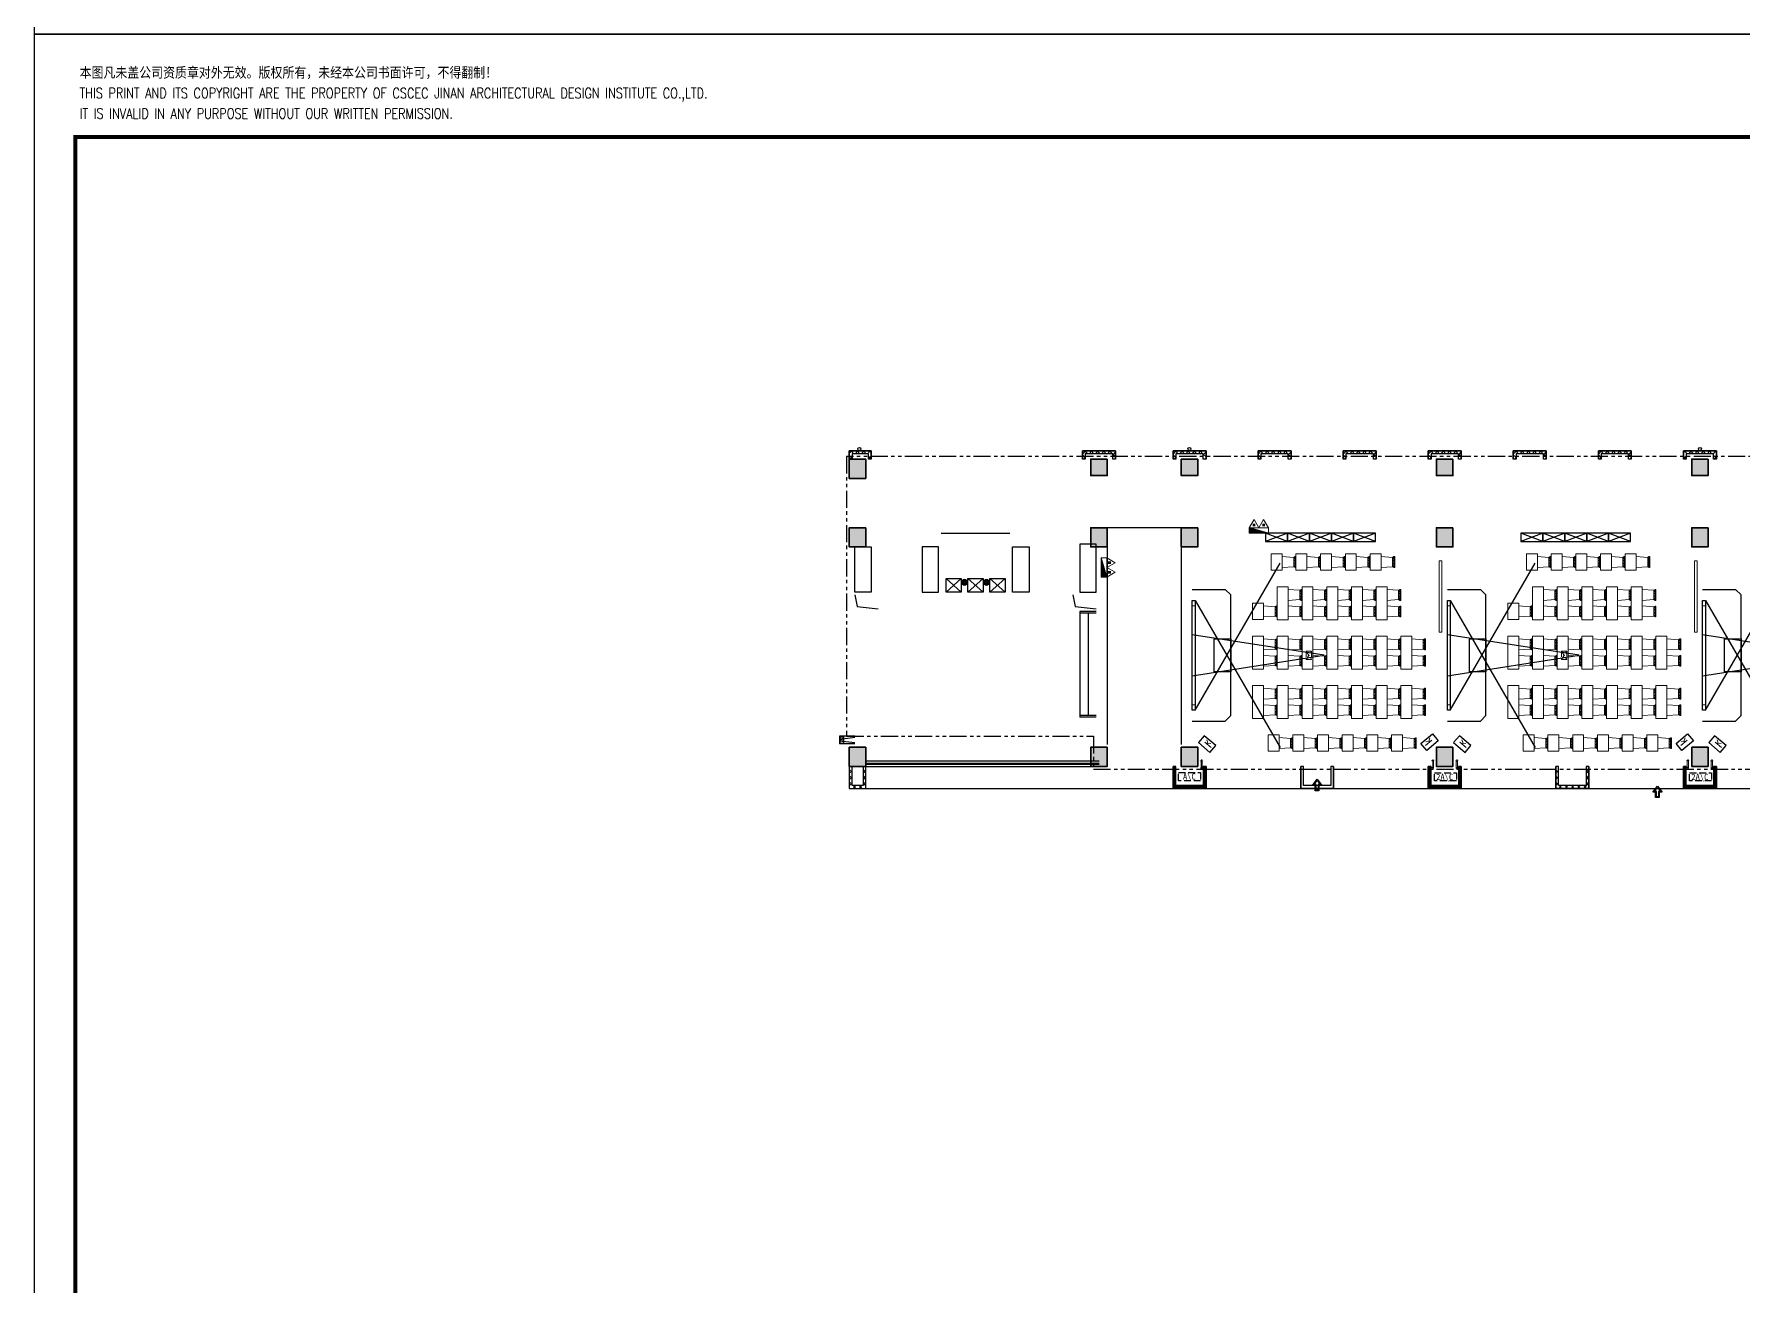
# Model space of a CAD drawing. Extents: x 196430 to 818205, y 904526 to 1974626.
# Drawn here: x 692055 to 754327, y 1393945 to 1439576 of the extents above; entities that cross this region are included whole.
import ezdxf

# ---------------------------------------------------------------- set-up
doc = ezdxf.new("R2010")
doc.units = 0
doc.header["$LTSCALE"] = 1000
doc.header["$MEASUREMENT"] = 0
for name, pattern in [('arch-1#教学楼$0$DASH', [0.35, 0.25, -0.1]), ('arch-1#教学楼$0$HIDDEN2', [4.7625, 3.175, -1.5875]), ('arch-1#教学楼$0$PHANTOM2', [1.25, 0.625, -0.125, 0.125, -0.125, 0.125, -0.125])]:
    doc.linetypes.add(name, pattern=pattern)
for name, color, linetype in [('arch', 8, 'Continuous'), ('arch-1#教学楼$0$0-消防', 8, 'Continuous'), ('arch-1#教学楼$0$_0', 8, 'Continuous'), ('arch-1#教学楼$0$A-FINI', 8, 'Continuous'), ('arch-1#教学楼$0$fur', 8, 'Continuous'), ('arch-1#教学楼$0$LATRINE', 8, 'Continuous'), ('arch-1#教学楼$0$line', 8, 'Continuous'), ('arch-1#教学楼$0$LVTRY', 8, 'Continuous'), ('arch-1#教学楼$0$O-洞口', 8, 'Continuous'), ('arch-1#教学楼$0$WALL_METAL', 8, 'Continuous'), ('arch-1#教学楼$0$WATER', 8, 'Continuous'), ('arch-1#教学楼$0$Z-电器', 8, 'Continuous'), ('arch-1#教学楼$0$保温', 8, 'Continuous'), ('arch-1#教学楼$0$挡烟垂壁', 8, 'Continuous'), ('arch-1#教学楼$0$条件', 8, 'Continuous'), ('arch-1#教学楼$0$柱填充', 8, 'Continuous'), ('arch-1#教学楼$0$栏杆', 8, 'Continuous'), ('arch-1#教学楼$0$污水标注', 8, 'Continuous'), ('arch-1#教学楼$0$空调', 8, 'Continuous'), ('arch-1#教学楼$0$窗台', 8, 'Continuous'), ('arch-1#教学楼$0$设备标注', 8, 'Continuous'), ('FRAME', 7, 'Continuous')]:
    doc.layers.add(name, color=color, linetype=linetype)
for name, color, linetype, lineweight in [('arch-1#教学楼$0$AC', 8, 'arch-1#教学楼$0$HIDDEN2', 25), ('arch-1#教学楼$0$HANDRAIL', 8, 'Continuous', 0), ('arch-1#教学楼$0$HV-fm', 8, 'Continuous', 18), ('arch-1#教学楼$0$PUB_TITLE', 8, 'Continuous', 25), ('arch-1#教学楼$0$WINDOW', 8, 'Continuous', 25), ('arch-1#教学楼$0$家具', 8, 'Continuous', 9), ('arch-1#教学楼$0$砼柱', 8, 'Continuous', 35), ('PUB_TITLE', 4, 'Continuous', 25)]:
    doc.layers.add(name, color=color, linetype=linetype, lineweight=lineweight)
doc.styles.add('arch-1#教学楼$0$_TCH_DYN', font='')
doc.styles.add('arch-1#教学楼$0$DIM_FONT', font='SIMPLEX.shx', dxfattribs={"width": 0.6})
doc.styles.add('arch-1#教学楼$0$Standard', font='gbenor.shx', dxfattribs={"bigfont": 'gbcbig.shx'})
doc.styles.add('FRAME-1', font='simhei.ttf')
doc.styles.add('FRAME-3', font='romans.shx', dxfattribs={"width": 0.7, "bigfont": 'hztxt.shx'})
doc.styles.get('arch-1#教学楼$0$_TCH_DYN').set_extended_font_data('SimSun')
doc.linetypes.add('arch-1#教学楼$0$XH_LINE', pattern='A,2,-0.2,["XH",arch-1#教学楼$0$Standard,S=0.15,R=0,X=-0.15,Y=-0.08],-0.15', length=2.35)

# ---------------------------------------------------------------- blocks, each defined once
blk = doc.blocks.new('arch-1#教学楼$0$A$C229B5E25')
at = {"layer": 'arch-1#教学楼$0$LATRINE'}
for points in [[(0, 2150), (0, 1600), (500, 1600), (500, 2150), (0, 2150)], [(500, 2150), (0, 1600)], [(0, 2150), (500, 1600)], [(0, 1350), (0, 800), (500, 800), (500, 1350), (0, 1350)], [(500, 1350), (0, 800)], [(0, 1350), (500, 800)], [(0, 550), (0, 0), (500, 0), (500, 550), (0, 550)], [(500, 550), (0, 0)], [(0, 550), (500, 0)]]:
    blk.add_lwpolyline(points, dxfattribs=at)
blk = doc.blocks.new('arch-1#教学楼$0$GPS_ws_dlpm')
for p, q in [((-100, 9), (-9, 100)), ((-93, -37), (37, 93)), ((-71, -71), (71, 71)), ((-35, -94), (94, 35)), ((11, -99), (99, -11))]:
    blk.add_line(p, q)
blk.add_circle((0, 0), 100)
blk = doc.blocks.new('arch-1#教学楼$0$Z4')
at = {"layer": 'arch-1#教学楼$0$砼柱', "lineweight": 35}
for points in [[(924554, -474864), (923954, -474864), (923954, -475564), (924554, -475564)], [(933354, -474864), (932754, -474864), (932754, -475464), (933354, -475464)], [(936654, -474864), (936054, -474864), (936054, -475464), (936654, -475464)], [(945954, -474864), (945354, -474864), (945354, -475464), (945954, -475464)], [(955254, -474864), (954654, -474864), (954654, -475464), (955254, -475464)], [(924554, -477364), (923954, -477364), (923954, -478064), (924554, -478064)], [(933354, -477364), (932754, -477364), (932754, -478064), (933354, -478064)], [(936654, -477364), (936054, -477364), (936054, -478064), (936654, -478064)], [(945954, -477364), (945354, -477364), (945354, -478064), (945954, -478064)], [(955254, -477364), (954654, -477364), (954654, -478064), (955254, -478064)], [(924554, -485364), (923954, -485364), (923954, -486064), (924554, -486064)], [(933354, -485364), (932754, -485364), (932754, -486064), (933354, -486064)], [(936654, -485364), (936054, -485364), (936054, -486064), (936654, -486064)], [(945954, -485364), (945354, -485364), (945354, -486064), (945954, -486064)], [(955254, -485364), (954654, -485364), (954654, -486064), (955254, -486064)]]:
    blk.add_lwpolyline(points, close=True, dxfattribs=at)
blk = doc.blocks.new('arch-1#教学楼$0$3zw')
at = {"layer": 'arch-1#教学楼$0$柱填充'}
h = blk.add_hatch(color=251, dxfattribs=at)
h.dxf.hatch_style = 1
h.paths.add_polyline_path([(5460341, 356038), (5460341, 355438), (5460941, 355438), (5460941, 356038)])
h.paths.add_polyline_path([(5468241, 356038), (5468241, 355438), (5468841, 355438), (5468841, 356038)])
h.paths.add_polyline_path([(5471341, 356038), (5471341, 355438), (5471941, 355438), (5471941, 356038)])
h.paths.add_polyline_path([(5471341, 360738), (5471341, 360138), (5471941, 360138), (5471941, 360738)])
h.paths.add_polyline_path([(5475441, 360738), (5475441, 360138), (5476041, 360138), (5476041, 360738)])
h.paths.add_polyline_path([(5471941, 368838), (5471341, 368838), (5471341, 368238), (5471941, 368238)])
h.paths.add_polyline_path([(5476041, 368838), (5475441, 368838), (5475441, 368238), (5476041, 368238)])
h.paths.add_polyline_path([(5471941, 373338), (5471341, 373338), (5471341, 372738), (5471941, 372738)])
h.paths.add_polyline_path([(5476041, 373338), (5475441, 373338), (5475441, 372738), (5476041, 372738)])
h.paths.add_polyline_path([(5471341, 381238), (5471341, 380638), (5471941, 380638), (5471941, 381238)])
h.paths.add_polyline_path([(5475441, 381238), (5475441, 380638), (5476041, 380638), (5476041, 381238)])
h.paths.add_polyline_path([(5466241, 381958), (5465641, 381958), (5465641, 381358), (5466241, 381358)])
h.paths.add_polyline_path([(5472741, 381958), (5472141, 381958), (5472141, 381358), (5472741, 381358)])
h.paths.add_polyline_path([(5472741, 386338), (5472141, 386338), (5472141, 385638), (5472741, 385638)])
h.paths.add_polyline_path([(5468841, 386238), (5468241, 386238), (5468241, 385638), (5468841, 385638)])
h.paths.add_polyline_path([(5457441, 386338), (5456841, 386338), (5456841, 385638), (5457441, 385638)])
h.paths.add_polyline_path([(5460741, 386238), (5460141, 386238), (5460141, 385638), (5460741, 385638)])
h.paths.add_polyline_path([(5460741, 396638), (5460141, 396638), (5460141, 396038), (5460741, 396038)])
h.paths.add_polyline_path([(5460741, 394138), (5460141, 394138), (5460141, 393538), (5460741, 393538)])
h.paths.add_polyline_path([(5457441, 396638), (5456841, 396638), (5456841, 396038), (5457441, 396038)])
h.paths.add_polyline_path([(5457441, 394138), (5456841, 394138), (5456841, 393438), (5457441, 393438)])
h.paths.add_polyline_path([(5448141, 396638), (5447541, 396638), (5447541, 396038), (5448141, 396038)])
h.paths.add_polyline_path([(5448141, 394138), (5447541, 394138), (5447541, 393438), (5448141, 393438)])
h.paths.add_polyline_path([(5448141, 386338), (5447541, 386338), (5447541, 385638), (5448141, 385638)])
h.paths.add_polyline_path([(5468841, 394138), (5468241, 394138), (5468241, 393538), (5468841, 393538)])
h.paths.add_polyline_path([(5472741, 394138), (5472141, 394138), (5472141, 393438), (5472741, 393438)])
h.paths.add_polyline_path([(5468841, 396638), (5468241, 396638), (5468241, 396038), (5468841, 396038)])
h.paths.add_polyline_path([(5472741, 396638), (5472141, 396638), (5472141, 396038), (5472741, 396038)])
h.paths.add_polyline_path([(5438841, 396638), (5438241, 396638), (5438241, 396038), (5438841, 396038)])
h.paths.add_polyline_path([(5438841, 394138), (5438241, 394138), (5438241, 393438), (5438841, 393438)])
h.paths.add_polyline_path([(5438841, 386338), (5438241, 386338), (5438241, 385638), (5438841, 385638)])
h.paths.add_polyline_path([(5429541, 396638), (5428941, 396638), (5428941, 396038), (5429541, 396038)])
h.paths.add_polyline_path([(5429541, 394138), (5428941, 394138), (5428941, 393438), (5429541, 393438)])
h.paths.add_polyline_path([(5429541, 386338), (5428941, 386338), (5428941, 385638), (5429541, 385638)])
h.paths.add_polyline_path([(5420241, 396638), (5419641, 396638), (5419641, 396038), (5420241, 396038)])
h.paths.add_polyline_path([(5420241, 394138), (5419641, 394138), (5419641, 393438), (5420241, 393438)])
h.paths.add_polyline_path([(5420241, 386338), (5419641, 386338), (5419641, 385638), (5420241, 385638)])
h.paths.add_polyline_path([(5417241, 386138), (5416741, 386138), (5416741, 385638), (5417241, 385638)])
h.paths.add_polyline_path([(5414541, 394138), (5413941, 394138), (5413941, 393538), (5414541, 393538)])
h.paths.add_polyline_path([(5414541, 386238), (5413941, 386238), (5413941, 385638), (5414541, 385638)])
h.paths.add_polyline_path([(5411441, 394138), (5410841, 394138), (5410841, 393438), (5411441, 393438)])
h.paths.add_polyline_path([(5411441, 396638), (5410841, 396638), (5410841, 396038), (5411441, 396038)])
h.paths.add_polyline_path([(5411441, 386338), (5410841, 386338), (5410841, 385638), (5411441, 385638)])
h.paths.add_polyline_path([(5468841, 425438), (5468241, 425438), (5468241, 424838), (5468841, 424838)])
h.paths.add_polyline_path([(5471941, 425438), (5471341, 425438), (5471341, 424838), (5471941, 424838)])
h.paths.add_polyline_path([(5476041, 425438), (5475441, 425438), (5475441, 424838), (5476041, 424838)])
h.paths.add_polyline_path([(5460941, 425438), (5460341, 425438), (5460341, 424838), (5460941, 424838)])
h.paths.add_polyline_path([(5460941, 431638), (5460341, 431638), (5460341, 431038), (5460941, 431038)])
h.paths.add_polyline_path([(5468841, 431638), (5468241, 431638), (5468241, 431038), (5468841, 431038)])
h.paths.add_polyline_path([(5471941, 431838), (5471341, 431838), (5471341, 431238), (5471941, 431238)])
h.paths.add_polyline_path([(5476041, 431838), (5475441, 431838), (5475441, 431238), (5476041, 431238)])
h.paths.add_polyline_path([(5460941, 437638), (5460341, 437638), (5460341, 437038), (5460941, 437038)])
h.paths.add_polyline_path([(5468841, 437838), (5468241, 437838), (5468241, 437238), (5468841, 437238)])
h.paths.add_polyline_path([(5476041, 437838), (5475441, 437838), (5475441, 437238), (5476041, 437238)])
h.paths.add_polyline_path([(5460741, 443538), (5460141, 443538), (5460141, 442838), (5460741, 442838)])
h.paths.add_polyline_path([(5460741, 451538), (5460141, 451538), (5460141, 450838), (5460741, 450838)])
h.paths.add_polyline_path([(5464641, 451538), (5464041, 451538), (5464041, 450938), (5464641, 450938)])
h.paths.add_polyline_path([(5464641, 454038), (5464041, 454038), (5464041, 453438), (5464641, 453438)])
h.paths.add_polyline_path([(5460741, 454038), (5460141, 454038), (5460141, 453438), (5460741, 453438)])
h.paths.add_polyline_path([(5474241, 451538), (5473641, 451538), (5473641, 450838), (5474241, 450838)])
h.paths.add_polyline_path([(5474241, 454038), (5473641, 454038), (5473641, 453338), (5474241, 453338)])
h.paths.add_polyline_path([(5474241, 443438), (5473641, 443438), (5473641, 442838), (5474241, 442838)])
h.paths.add_polyline_path([(5476041, 443438), (5475441, 443438), (5475441, 442838), (5476041, 442838)])
h.paths.add_polyline_path([(5468841, 443438), (5468241, 443438), (5468241, 442838), (5468841, 442838)])
h.paths.add_polyline_path([(5464641, 443438), (5464041, 443438), (5464041, 442838), (5464641, 442838)])
h.paths.add_polyline_path([(5451441, 454038), (5450841, 454038), (5450841, 453438), (5451441, 453438)])
h.paths.add_polyline_path([(5451441, 451538), (5450841, 451538), (5450841, 450838), (5451441, 450838)])
h.paths.add_polyline_path([(5451441, 443538), (5450841, 443538), (5450841, 442838), (5451441, 442838)])
h.paths.add_polyline_path([(5442141, 454038), (5441541, 454038), (5441541, 453438), (5442141, 453438)])
h.paths.add_polyline_path([(5442141, 451538), (5441541, 451538), (5441541, 450838), (5442141, 450838)])
h.paths.add_polyline_path([(5442141, 443538), (5441541, 443538), (5441541, 442838), (5442141, 442838)])
h.paths.add_polyline_path([(5432841, 454038), (5432241, 454038), (5432241, 453438), (5432841, 453438)])
h.paths.add_polyline_path([(5432841, 451538), (5432241, 451538), (5432241, 450838), (5432841, 450838)])
h.paths.add_polyline_path([(5432841, 443538), (5432241, 443538), (5432241, 442838), (5432841, 442838)])
h.paths.add_polyline_path([(5423541, 454038), (5422941, 454038), (5422941, 453438), (5423541, 453438)])
h.paths.add_polyline_path([(5423541, 451538), (5422941, 451538), (5422941, 450838), (5423541, 450838)])
h.paths.add_polyline_path([(5423541, 443538), (5422941, 443538), (5422941, 442838), (5423541, 442838)])
h.paths.add_polyline_path([(5420241, 454038), (5419641, 454038), (5419641, 453438), (5420241, 453438)])
h.paths.add_polyline_path([(5420241, 451538), (5419641, 451538), (5419641, 450838), (5420241, 450838)])
h.paths.add_polyline_path([(5420241, 443538), (5419641, 443538), (5419641, 442838), (5420241, 442838)])
h.paths.add_polyline_path([(5411441, 451538), (5410841, 451538), (5410841, 450838), (5411441, 450838)])
h.paths.add_polyline_path([(5411441, 454038), (5410841, 454038), (5410841, 453338), (5411441, 453338)])
h.paths.add_polyline_path([(5471941, 437838), (5471341, 437838), (5471341, 437238), (5471941, 437238)])
h.paths.add_polyline_path([(5411441, 443538), (5410841, 443538), (5410841, 442838), (5411441, 442838)])
h.paths.add_polyline_path([(5411441, 342338), (5410841, 342338), (5410841, 341638), (5411441, 341638)])
h.paths.add_polyline_path([(5411441, 345038), (5410841, 345038), (5410841, 344438), (5411441, 344438)])
h.paths.add_polyline_path([(5420241, 345038), (5419641, 345038), (5419641, 344438), (5420241, 344438)])
h.paths.add_polyline_path([(5423541, 345038), (5422941, 345038), (5422941, 344438), (5423541, 344438)])
h.paths.add_polyline_path([(5420241, 342338), (5419641, 342338), (5419641, 341638), (5420241, 341638)])
h.paths.add_polyline_path([(5423541, 342338), (5422941, 342338), (5422941, 341638), (5423541, 341638)])
h.paths.add_polyline_path([(5423541, 334538), (5422941, 334538), (5422941, 333838), (5423541, 333838)])
h.paths.add_polyline_path([(5432841, 334538), (5432241, 334538), (5432241, 333838), (5432841, 333838)])
h.paths.add_polyline_path([(5432841, 345038), (5432241, 345038), (5432241, 344438), (5432841, 344438)])
h.paths.add_polyline_path([(5432841, 342338), (5432241, 342338), (5432241, 341638), (5432841, 341638)])
h.paths.add_polyline_path([(5442141, 345038), (5441541, 345038), (5441541, 344438), (5442141, 344438)])
h.paths.add_polyline_path([(5442141, 342338), (5441541, 342338), (5441541, 341638), (5442141, 341638)])
h.paths.add_polyline_path([(5442141, 334538), (5441541, 334538), (5441541, 333838), (5442141, 333838)])
h.paths.add_polyline_path([(5451441, 345038), (5450841, 345038), (5450841, 344438), (5451441, 344438)])
h.paths.add_polyline_path([(5451441, 342338), (5450841, 342338), (5450841, 341638), (5451441, 341638)])
h.paths.add_polyline_path([(5451441, 334538), (5450841, 334538), (5450841, 333838), (5451441, 333838)])
h.paths.add_polyline_path([(5460741, 345038), (5460141, 345038), (5460141, 344438), (5460741, 344438)])
h.paths.add_polyline_path([(5460741, 342338), (5460141, 342338), (5460141, 341738), (5460741, 341738)])
h.paths.add_polyline_path([(5460541, 334438), (5459941, 334438), (5459941, 333838), (5460541, 333838)])
h.paths.add_polyline_path([(5466641, 334338), (5466141, 334338), (5466141, 333838), (5466641, 333838)])
h.paths.add_polyline_path([(5466541, 342338), (5465941, 342338), (5465941, 341738), (5466541, 341738)])
h.paths.add_polyline_path([(5466541, 345038), (5465941, 345038), (5465941, 344438), (5466541, 344438)])
h.paths.add_polyline_path([(5470141, 336838), (5469641, 336838), (5469641, 336338), (5470141, 336338)])
h.paths.add_polyline_path([(5471941, 342538), (5471341, 342538), (5471341, 341938), (5471941, 341938)])
h.paths.add_polyline_path([(5471941, 334338), (5471441, 334338), (5471441, 333838), (5471941, 333838)])
h.paths.add_polyline_path([(5476041, 342888), (5475291, 342888), (5475291, 342138), (5476041, 342138)])
h.paths.add_polyline_path([(5460941, 349538), (5460341, 349538), (5460341, 348938), (5460941, 348938)])
h.paths.add_polyline_path([(5468841, 349538), (5468241, 349538), (5468241, 348938), (5468841, 348938)])
h.paths.add_polyline_path([(5471941, 349538), (5471341, 349538), (5471341, 348938), (5471941, 348938)])
h.paths.add_polyline_path([(5476041, 349438), (5475541, 349438), (5475541, 348938), (5476041, 348938)])
h.paths.add_polyline_path([(5460941, 355318), (5460341, 355318), (5460341, 354718), (5460941, 354718)])
h.paths.add_polyline_path([(5476041, 355318), (5475541, 355318), (5475541, 354818), (5476041, 354818)])
h.paths.add_polyline_path([(5468841, 355318), (5468241, 355318), (5468241, 354718), (5468841, 354718)])
h.paths.add_polyline_path([(5471941, 355318), (5471341, 355318), (5471341, 354718), (5471941, 354718)])
h.paths.add_polyline_path([(5411441, 334538), (5410841, 334538), (5410841, 333838), (5411441, 333838)])
h.paths.add_polyline_path([(5420241, 334538), (5419641, 334538), (5419641, 333838), (5420241, 333838)])
h.paths.add_polyline_path([(5471941, 345038), (5471341, 345038), (5471341, 344438), (5471941, 344438)])
h.paths.add_polyline_path([(5460341, 360738), (5460341, 360138), (5460941, 360138), (5460941, 360738)])
h.paths.add_polyline_path([(5460341, 368838), (5460341, 368238), (5460941, 368238), (5460941, 368838)])
h.paths.add_polyline_path([(5460341, 373338), (5460341, 372738), (5460941, 372738), (5460941, 373338)])
h.paths.add_polyline_path([(5460341, 381238), (5460341, 380638), (5460941, 380638), (5460941, 381238)])
h.paths.add_polyline_path([(5468241, 360738), (5468241, 360138), (5468841, 360138), (5468841, 360738)])
h.paths.add_polyline_path([(5468241, 368838), (5468241, 368238), (5468841, 368238), (5468841, 368838)])
h.paths.add_polyline_path([(5468241, 373338), (5468241, 372738), (5468841, 372738), (5468841, 373338)])
h.paths.add_polyline_path([(5468241, 381239), (5468241, 380639), (5468841, 380639), (5468841, 381239)])
h.paths.add_polyline_path([(5466641, 337088), (5465891, 337088), (5465891, 336338), (5466641, 336338)])
at = {"layer": 'arch-1#教学楼$0$砼柱'}
blk.add_blockref('arch-1#教学楼$0$Z4', (4486887, 928903), dxfattribs=at)
blk = doc.blocks.new('arch-1#教学楼$0$$plan$00000303')
at = {"linetype": 'Continuous'}
for p, q in [((-197, 0), (-168, 418)), ((202, 0), (-197, 0)), ((-195, 500), (-195, 466)), ((-195, 500), (200, 500)), ((-195, 467), (-168, 416)), ((200, 466), (-195, 466)), ((-170, 418), (173, 418)), ((-153, 467), (-153, 417)), ((-125, 467), (-125, 417)), ((-66, 467), (-66, 417)), ((-45, 467), (-45, 417)), ((47, 467), (47, 417)), ((71, 467), (71, 417)), ((135, 467), (135, 417)), ((159, 467), (159, 417)), ((173, 417), (199, 467)), ((202, 0), (173, 418)), ((200, 500), (200, 466))]:
    blk.add_line(p, q, dxfattribs=at)
at = {"style": 'arch-1#教学楼$0$Standard', "width": 0.8, "flags": 9}
for tag in ['XSIZE', 'YSIZE']:
    blk.add_attdef(tag, (0, 0), '', height=0.5, dxfattribs=at)
blk = doc.blocks.new('arch-1#教学楼$0$few3t3t2')
at = {"layer": 'arch-1#教学楼$0$家具'}
blk.add_lwpolyline([(2575074, 638220), (2575474, 638220), (2575474, 637020), (2575074, 637020)], close=True, dxfattribs=at)
at = {"layer": 'arch-1#教学楼$0$家具', "rotation": 270}
for p in [(2575474, 637923), (2575474, 637323)]:
    blk.add_blockref('arch-1#教学楼$0$$plan$00000303', p, dxfattribs=at)
blk = doc.blocks.new('arch-1#教学楼$0$eeg')
at = {"layer": 'arch-1#教学楼$0$fur'}
blk.add_lwpolyline([(131554, 140917), (131854, 140917), (131854, 140117), (131554, 140117)], close=True, dxfattribs=at)
blk.add_lwpolyline([(131854, 140917), (131554, 140117), (131554, 140917), (131854, 140117)], dxfattribs=at)
blk = doc.blocks.new('arch-1#教学楼$0$ptss1')
at = {"layer": 'arch-1#教学楼$0$A-FINI'}
for p, q in [((5254532, 991690), (5257632, 997053)), ((5254432, 996090), (5255632, 996090)), ((5255632, 996090), (5255832, 995890)), ((5255832, 991490), (5255832, 995890)), ((5254532, 995690), (5257632, 990327)), ((5259234, 993690), (5254432, 994438)), ((5254432, 992938), (5259234, 993690)), ((5255632, 991290), (5255832, 991490)), ((5254432, 991290), (5255632, 991290))]:
    blk.add_line(p, q, dxfattribs=at)
for points in [[(5254432, 995690), (5254532, 995690), (5254532, 991690), (5254432, 991690)], [(5255232, 994290), (5255832, 994290), (5255832, 993090), (5255232, 993090)]]:
    blk.add_lwpolyline(points, close=True, dxfattribs=at)
at = {"layer": 'arch-1#教学楼$0$HANDRAIL'}
blk.add_line((5255832, 993092), (5255832, 994292), dxfattribs=at)
at = {"layer": 'arch-1#教学楼$0$家具'}
for p, q in [((5257311, 997390), (5257711, 997390)), ((5258211, 997390), (5258611, 997390)), ((5259111, 997390), (5259511, 997390)), ((5260011, 997390), (5260411, 997390)), ((5260911, 997390), (5261311, 997390)), ((5257032, 995590), (5256632, 995590))]:
    blk.add_line(p, q, dxfattribs=at)
at = {"layer": 'arch-1#教学楼$0$家具', "linetype": 'arch-1#教学楼$0$DASH', "ltscale": 0.8}
for p, q in [((5258583, 993840), (5258583, 993540)), ((5258583, 993840), (5258783, 993840)), ((5258583, 993840), (5258783, 993540)), ((5258583, 993540), (5258783, 993840)), ((5258583, 993540), (5258783, 993540)), ((5258783, 993840), (5258783, 993540))]:
    blk.add_line(p, q, dxfattribs=at)
at = {"layer": 'arch-1#教学楼$0$家具'}
for points in [[(5257711, 997390), (5257711, 996790), (5257311, 996790), (5257311, 997390)], [(5258611, 997390), (5258611, 996790), (5258211, 996790), (5258211, 997390)], [(5259511, 997390), (5259511, 996790), (5259111, 996790), (5259111, 997390)], [(5260411, 997390), (5260411, 996790), (5260011, 996790), (5260011, 997390)], [(5261311, 997390), (5261311, 996790), (5260911, 996790), (5260911, 997390)], [(5257032, 995590), (5257032, 994990), (5256632, 994990), (5256632, 995590)], [(5257596, 990790), (5257596, 990190), (5257196, 990190), (5257196, 990790), (5257596, 990790)], [(5258496, 990790), (5258496, 990190), (5258096, 990190), (5258096, 990790), (5258496, 990790)], [(5259396, 990790), (5259396, 990190), (5258996, 990190), (5258996, 990790), (5259396, 990790)], [(5260296, 990790), (5260296, 990190), (5259896, 990190), (5259896, 990790), (5260296, 990790)], [(5261196, 990790), (5261196, 990190), (5260796, 990190), (5260796, 990790), (5261196, 990790)], [(5262096, 990790), (5262096, 990190), (5261696, 990190), (5261696, 990790), (5262096, 990790)]]:
    blk.add_lwpolyline(points, dxfattribs=at)
for points in [[(5263432, 997140), (5263532, 997140), (5263532, 994540), (5263432, 994540)], [(5254432, 995490), (5254532, 995490), (5254532, 991890), (5254432, 991890)]]:
    blk.add_lwpolyline(points, close=True, dxfattribs=at)
at = {"layer": 'arch-1#教学楼$0$家具', "extrusion": (0, 0, -1), "zscale": -1}
for name, p, rotation in [('arch-1#教学楼$0$eeg', (-5116989, 866285), 90), ('arch-1#教学楼$0$eeg', (-5117789, 866285), 90), ('arch-1#教学楼$0$eeg', (-5118589, 866285), 90), ('arch-1#教学楼$0$eeg', (-5119389, 866285), 90), ('arch-1#教学楼$0$eeg', (-5120189, 866285), 90), ('arch-1#教学楼$0$few3t3t2', (-2681558, 1629610), 180), ('arch-1#教学楼$0$few3t3t2', (-2682458, 1629610), 180), ('arch-1#教学楼$0$few3t3t2', (-2683358, 1629610), 180), ('arch-1#教学楼$0$few3t3t2', (-2684258, 1629610), 180), ('arch-1#教学楼$0$few3t3t2', (-2685158, 1629610), 180), ('arch-1#教学楼$0$few3t3t2', (-2686058, 1629610), 180), ('arch-1#教学楼$0$few3t3t2', (-2686958, 1629610), 180)]:
    blk.add_blockref(name, p, dxfattribs=dict(at, rotation=rotation))
at = {"layer": 'arch-1#教学楼$0$家具', "rotation": 270}
for p in [(5257711, 997092), (5258611, 997092), (5259511, 997092), (5260411, 997092), (5261311, 997092), (5257032, 995293), (5257596, 990492), (5258496, 990492), (5259396, 990492), (5260296, 990492), (5261196, 990492), (5262096, 990492)]:
    blk.add_blockref('arch-1#教学楼$0$$plan$00000303', p, dxfattribs=at)
at = {"layer": 'arch-1#教学楼$0$家具'}
for p in [(2682458, 357969), (2683358, 357969), (2684258, 357969), (2685158, 357969), (2686058, 357969), (2681558, 356169), (2682458, 356169), (2683358, 356169), (2684258, 356169), (2685158, 356169), (2686058, 356169), (2686958, 356169)]:
    blk.add_blockref('arch-1#教学楼$0$few3t3t2', p, dxfattribs=at)
blk = doc.blocks.new('arch-1#教学楼$0$ysg222')
at = {"layer": 'arch-1#教学楼$0$设备标注'}
for centre in [(5275442, 279008), (5287470, 279008), (5306075, 279008)]:
    blk.add_circle(centre, 55, dxfattribs=at)
blk = doc.blocks.new('arch-1#教学楼$0$A$C41442FB6')
at = {"layer": 'arch-1#教学楼$0$Z-电器'}
blk.add_lwpolyline([(0, 550), (330, 550), (330, 0), (0, 0)], close=True, dxfattribs=at)
at = {"layer": 'arch-1#教学楼$0$Z-电器', "linetype": 'Continuous', "style": 'arch-1#教学楼$0$DIM_FONT', "width": 0.8}
blk.add_text('k', height=300, rotation=359.94546, dxfattribs=at).set_placement((123, 165))
blk = doc.blocks.new('arch-1#教学楼$0$WEQWESDA')
at = {"layer": 'arch-1#教学楼$0$HV-fm'}
h = blk.add_hatch(dxfattribs=at)
h.set_pattern_fill('ANSI31', angle=270, style=0)
h.set_pattern_definition([(315, (-693696.34586, 2541731.43045), (0.088388347648, 0.088388347648), [])])
edge = h.paths.add_edge_path()
edge.add_line((477846, 567113), (477846, 566912))
edge.add_line((477846, 566912), (478546, 566913))
edge.add_line((478546, 566913), (477846, 567113))
at = {"layer": 'arch-1#教学楼$0$HV-fm', "color": 7}
for p, q in [((477846, 567113), (477846, 566913)), ((477846, 567113), (478546, 566913)), ((478546, 567113), (477847, 567113)), ((478546, 567113), (478546, 566913))]:
    blk.add_line(p, q, dxfattribs=at)
at = {"layer": 'arch-1#教学楼$0$HV-fm', "color": 7, "linetype": 'arch-1#教学楼$0$XH_LINE', "ltscale": 1.5}
blk.add_lwpolyline([(478546, 566913), (477846, 566913)], dxfattribs=at)
blk = doc.blocks.new('arch-1#教学楼$0$37')
at = {"linetype": 'Continuous'}
for p, q in [((350, 606), (0, 0)), ((0, 0), (700, 0)), ((700, 0), (350, 606))]:
    blk.add_line(p, q, dxfattribs=at)
at = {"linetype": 'Continuous', "const_width": 210}
blk.add_lwpolyline([(455, 202), (245, 202)], dxfattribs=at)
blk = doc.blocks.new('arch-1#教学楼$0$WERWERSGFDFGFG')
at = {"layer": 'arch-1#教学楼$0$HV-fm', "color": 7, "linetype": 'arch-1#教学楼$0$XH_LINE', "ltscale": 1.5, "xscale": 0.5, "yscale": 0.5, "zscale": 0.5}
for p in [(477846, 567426), (478196, 567426)]:
    blk.add_blockref('arch-1#教学楼$0$37', p, dxfattribs=at)
blk = doc.blocks.new('arch-1#教学楼$0$xfs4')
at = {"layer": 'arch-1#教学楼$0$WINDOW'}
for name, p in [('arch-1#教学楼$0$WEQWESDA', (3989463, -185104)), ('arch-1#教学楼$0$WERWERSGFDFGFG', (3989464, -185418))]:
    blk.add_blockref(name, p, dxfattribs=at)
at = {"layer": 'arch-1#教学楼$0$WINDOW', "xscale": -1, "rotation": 270}
for name, p in [('arch-1#教学楼$0$WEQWESDA', (3895003, -97638)), ('arch-1#教学楼$0$WERWERSGFDFGFG', (3894690, -97637))]:
    blk.add_blockref(name, p, dxfattribs=at)
blk = doc.blocks.new('arch-1#教学楼$0$kk')
for p, q in [((867740, -260999), (867665, -260999)), ((867740, -261257), (867665, -261257)), ((867703, -261309), (867703, -260947))]:
    blk.add_line(p, q)
at = {"const_width": 10}
for points in [[(867635, -260999), (867665, -260999), (867665, -261257), (867635, -261257)], [(867770, -260999), (867740, -260999), (867740, -261257), (867770, -261257)]]:
    blk.add_lwpolyline(points, dxfattribs=at)
blk = doc.blocks.new('arch-1#教学楼$0$wetwertyr')
at = {"layer": 'arch-1#教学楼$0$AC', "linetype": 'arch-1#教学楼$0$DASH'}
blk.add_lwpolyline([(7654325, 2471000), (7655125, 2471000), (7655125, 2470700), (7654325, 2470700)], close=True, dxfattribs=at)
at = {"layer": 'arch-1#教学楼$0$AC', "style": 'arch-1#教学楼$0$_TCH_DYN'}
blk.add_text('A\\C', height=227.8, dxfattribs=at).set_placement((7654485, 2470743))
blk = doc.blocks.new('arch-1#教学楼$0$2AC')
at = {"layer": 'arch-1#教学楼$0$AC', "linetype": 'arch-1#教学楼$0$DASH'}
blk.add_lwpolyline([(5312920, 688661), (5313720, 688661), (5313720, 688361), (5312920, 688361)], close=True, dxfattribs=at)
at = {"layer": 'arch-1#教学楼$0$AC', "style": 'arch-1#教学楼$0$_TCH_DYN'}
blk.add_text('2A\\C', height=227.8, dxfattribs=at).set_placement((5312983, 688395))
blk = doc.blocks.new('arch-1#教学楼$0$平面标识')
at = {"layer": 'arch-1#教学楼$0$0-消防', "ltscale": 3}
blk.add_lwpolyline([(0, 422), (-168, 199), (-68, 199), (-68, 0), (68, 0), (68, 199), (168, 199), (0, 422)], dxfattribs=at)
blk.add_lwpolyline([(0, 372), (-108, 229), (-38, 229), (-38, 30), (38, 30), (38, 229), (108, 229)], close=True, dxfattribs=at)
blk = doc.blocks.new('arch-1#教学楼$0$xfjy')
at = {"layer": 'arch-1#教学楼$0$0-消防', "xscale": -1, "rotation": 359.9999999999931}
for p in [(5292123, 981525), (5304526, 981276)]:
    blk.add_blockref('arch-1#教学楼$0$平面标识', p, dxfattribs=at)
blk = doc.blocks.new('arch-1#教学楼$0$wateroutlet')
at = {"layer": 'arch-1#教学楼$0$WATER'}
for p, q in [((917915, 751106), (917915, 751666)), ((918187, 751666), (917915, 751666)), ((917938, 751642), (917938, 751506)), ((917938, 751642), (918162, 751642)), ((918162, 751642), (918162, 751506)), ((918187, 751106), (918187, 751666)), ((917915, 751506), (917999, 751506)), ((918004, 751546), (917959, 751106)), ((918092, 751548), (918148, 751106)), ((918099, 751506), (918187, 751506))]:
    blk.add_line(p, q, dxfattribs=at)
blk.add_circle((918048, 751572), 55, dxfattribs=at)
blk.add_arc((918048, 751547), 44, 0.7795, 180.7795, dxfattribs=at)
blk = doc.blocks.new('arch-1#教学楼')
at = {"layer": 'arch-1#教学楼$0$条件'}
h = blk.add_hatch(dxfattribs=at)
h.set_pattern_fill('ANSI37', color=256, scale=100)
h.set_pattern_definition([(45, (-1426800.5, -1121197.98), (-112.2532015, 112.2532015), []), (135, (-1426800.5, -1121197.98), (-112.2532015, -112.2532015), [])])
h.paths.add_polyline_path([(5275175, 462873), (5275075, 462873), (5275075, 463173), (5275875, 463173), (5275875, 462873), (5275775, 462873), (5275775, 463073), (5275175, 463073)])
h = blk.add_hatch(dxfattribs=at)
h.set_pattern_fill('ANSI37', color=256, scale=100)
h.set_pattern_definition([(45, (-1417600.5, -1121198), (-112.2532015, 112.2532015), []), (135, (-1417600.5, -1121198), (-112.2532015, -112.2532015), [])])
h.paths.add_polyline_path([(5283675, 462873), (5283575, 462873), (5283575, 463173), (5284775, 463173), (5284775, 462873), (5284675, 462873), (5284675, 463073), (5283675, 463073)])
h = blk.add_hatch(dxfattribs=at)
h.set_pattern_fill('ANSI37', color=256, scale=100)
h.set_pattern_definition([(45, (-1414300.5, -1121198), (-112.2532015, 112.2532015), []), (135, (-1414300.5, -1121198), (-112.2532015, -112.2532015), [])])
h.paths.add_polyline_path([(5286975, 462873), (5286875, 462873), (5286875, 463173), (5288075, 463173), (5288075, 462873), (5287975, 462873), (5287975, 463073), (5286975, 463073)])
h = blk.add_hatch(dxfattribs=at)
h.set_pattern_fill('ANSI37', color=256, scale=100)
h.set_pattern_definition([(45, (-1411200.5, -1121197.98), (-112.2532015, 112.2532015), []), (135, (-1411200.5, -1121197.98), (-112.2532015, -112.2532015), [])])
h.paths.add_polyline_path([(5290075, 462873), (5289975, 462873), (5289975, 463173), (5291175, 463173), (5291175, 462873), (5291075, 462873), (5291075, 463073), (5290075, 463073)])
h = blk.add_hatch(dxfattribs=at)
h.set_pattern_fill('ANSI37', color=256, scale=100)
h.set_pattern_definition([(45, (-1408100.5, -1121197.98), (-112.2532015, 112.2532015), []), (135, (-1408100.5, -1121197.98), (-112.2532015, -112.2532015), [])])
h.paths.add_polyline_path([(5293175, 462873), (5293075, 462873), (5293075, 463173), (5294275, 463173), (5294275, 462873), (5294175, 462873), (5294175, 463073), (5293175, 463073)])
h = blk.add_hatch(dxfattribs=at)
h.set_pattern_fill('ANSI37', color=256, scale=100)
h.set_pattern_definition([(45, (-1405000.5, -1121198), (-112.2532015, 112.2532015), []), (135, (-1405000.5, -1121198), (-112.2532015, -112.2532015), [])])
h.paths.add_polyline_path([(5296275, 462873), (5296175, 462873), (5296175, 463173), (5297375, 463173), (5297375, 462873), (5297275, 462873), (5297275, 463073), (5296275, 463073)])
h = blk.add_hatch(dxfattribs=at)
h.set_pattern_fill('ANSI37', color=256, scale=100)
h.set_pattern_definition([(45, (-1401900.5, -1121198), (-112.2532015, 112.2532015), []), (135, (-1401900.5, -1121198), (-112.2532015, -112.2532015), [])])
h.paths.add_polyline_path([(5299375, 462873), (5299275, 462873), (5299275, 463173), (5300475, 463173), (5300475, 462873), (5300375, 462873), (5300375, 463073), (5299375, 463073)])
h = blk.add_hatch(dxfattribs=at)
h.set_pattern_fill('ANSI37', color=256, scale=100)
h.set_pattern_definition([(45, (-1398800.5, -1121197.98), (-112.2532015, 112.2532015), []), (135, (-1398800.5, -1121197.98), (-112.2532015, -112.2532015), [])])
h.paths.add_polyline_path([(5302475, 462873), (5302375, 462873), (5302375, 463173), (5303575, 463173), (5303575, 462873), (5303475, 462873), (5303475, 463073), (5302475, 463073)])
h = blk.add_hatch(dxfattribs=at)
h.set_pattern_fill('ANSI37', color=256, scale=100)
h.set_pattern_definition([(45, (-1395750.5, -1121197.98), (-112.2532015, 112.2532015), []), (135, (-1395750.5, -1121197.98), (-112.2532015, -112.2532015), [])])
h.paths.add_polyline_path([(5305575, 462873), (5305475, 462873), (5305475, 463173), (5306675, 463173), (5306675, 462873), (5306575, 462873), (5306575, 463073), (5305575, 463073)])
h = blk.add_hatch(dxfattribs=at)
h.set_pattern_fill('ANSI37', color=256, scale=100)
h.set_pattern_definition([(45, (-1426800.5, -1132197.98), (-112.2532015, 112.2532015), []), (135, (-1426800.5, -1132197.98), (-112.2532015, -112.2532015), [])])
h.paths.add_polyline_path([(5275175, 451673), (5275075, 451673), (5275075, 450873), (5275675, 450873), (5275675, 451673), (5275575, 451673), (5275575, 450973), (5275175, 450973)])
h = blk.add_hatch(dxfattribs=at)
h.set_pattern_fill('ANSI37', color=256, scale=100)
h.set_pattern_definition([(45, (-1400400.5, -1132198), (-112.2532015, 112.2532015), []), (135, (-1400400.5, -1132198), (-112.2532015, -112.2532015), [])])
h.paths.add_polyline_path([(5300925, 451673), (5300825, 451673), (5300825, 450873), (5302025, 450873), (5302025, 451673), (5301925, 451673), (5301925, 450973), (5300925, 450973)])
for points in [[(5275875, 462873), (5275875, 463173), (5275075, 463173), (5275075, 462873)], [(5275775, 462873), (5275775, 463073), (5275175, 463073), (5275175, 462873)], [(5284775, 462873), (5284775, 463173), (5283575, 463173), (5283575, 462873)], [(5288075, 462873), (5288075, 463173), (5286875, 463173), (5286875, 462873)], [(5291175, 462873), (5291175, 463173), (5289975, 463173), (5289975, 462873)], [(5294275, 462873), (5294275, 463173), (5293075, 463173), (5293075, 462873)], [(5297375, 462873), (5297375, 463173), (5296175, 463173), (5296175, 462873)], [(5300475, 462873), (5300475, 463173), (5299275, 463173), (5299275, 462873)], [(5303575, 462873), (5303575, 463173), (5302375, 463173), (5302375, 462873)], [(5306675, 462873), (5306675, 463173), (5305475, 463173), (5305475, 462873)], [(5306575, 462873), (5306575, 463073), (5305575, 463073), (5305575, 462873)], [(5287175, 459673), (5287175, 452473)], [(5275275, 457923), (5275358, 457506), (5276125, 457423)], [(5283225, 457923), (5283308, 457506), (5284075, 457423)], [(5275675, 451873), (5284175, 451873)], [(5275675, 451673), (5284175, 451673)], [(5275675, 451673), (5284175, 451673)], [(5288075, 451673), (5288075, 450873), (5286875, 450873), (5286875, 451673)], [(5287975, 451673), (5287975, 450973), (5286975, 450973), (5286975, 451673)], [(5292725, 451673), (5292725, 450873), (5291525, 450873), (5291525, 451673)], [(5297375, 451673), (5297375, 450873), (5296175, 450873), (5296175, 451673)], [(5297275, 451673), (5297275, 450973), (5296275, 450973), (5296275, 451673)], [(5302025, 451673), (5302025, 450873), (5300825, 450873), (5300825, 451673)], [(5301925, 451673), (5301925, 450973), (5300925, 450973), (5300925, 451673)], [(5306675, 451673), (5306675, 450873), (5305475, 450873), (5305475, 451673)], [(5306575, 451673), (5306575, 450973), (5305575, 450973), (5305575, 451673)]]:
    blk.add_lwpolyline(points)
at = {"layer": 'arch-1#教学楼$0$_0'}
blk.add_lwpolyline([(5284475, 459673), (5284475, 452473)], dxfattribs=at)
at = {"layer": 'arch-1#教学楼$0$A-FINI'}
for points in [[(5275175, 462873), (5275075, 462873), (5275075, 463173), (5275875, 463173), (5275875, 462873), (5275775, 462873), (5275775, 463073), (5275175, 463073), (5275175, 462873)], [(5275175, 451673), (5275075, 451673), (5275075, 450873), (5275675, 450873), (5275675, 451673), (5275575, 451673), (5275575, 450973), (5275175, 450973), (5275175, 451673)], [(5286975, 451673), (5286875, 451673), (5286875, 450873), (5288075, 450873), (5288075, 451673), (5287975, 451673), (5287975, 450973), (5286975, 450973), (5286975, 451673)], [(5296275, 451673), (5296175, 451673), (5296175, 450873), (5297375, 450873), (5297375, 451673), (5297275, 451673), (5297275, 450973), (5296275, 450973), (5296275, 451673)], [(5275675, 450873), (5328475, 450873)]]:
    blk.add_lwpolyline(points, dxfattribs=at)
at = {"layer": 'arch-1#教学楼$0$LVTRY'}
for p, q in [((5283475, 457323), (5283475, 453473)), ((5284075, 457323), (5283475, 457323)), ((5284075, 457263), (5283475, 457263)), ((5283775, 457263), (5283775, 453533)), ((5284075, 453533), (5283475, 453533)), ((5284075, 453473), (5283475, 453473))]:
    blk.add_line(p, q, dxfattribs=at)
for points in [[(5275275, 458023), (5275275, 459673), (5275875, 459673), (5275875, 458023)], [(5278325, 458023), (5278325, 459673), (5277725, 459673), (5277725, 458023)], [(5281025, 458023), (5281025, 459673), (5281625, 459673), (5281625, 458023)], [(5284075, 458023), (5284075, 459773), (5283475, 459773), (5283475, 458023)]]:
    blk.add_lwpolyline(points, close=True, dxfattribs=at)
at = {"layer": 'arch-1#教学楼$0$PUB_TITLE'}
for points in [[(5245367, 478368), (5371517, 478368), (5371517, 656718), (5245367, 656718)], [(5245367, 300018), (5371517, 300018), (5371517, 478368), (5245367, 478368)]]:
    blk.add_lwpolyline(points, close=True, dxfattribs=at)
at = {"layer": 'arch-1#教学楼$0$WALL_METAL'}
for points in [[(5283675, 462873), (5283575, 462873), (5283575, 463173), (5284775, 463173), (5284775, 462873), (5284675, 462873), (5284675, 463073), (5283675, 463073), (5283675, 462873)], [(5286975, 462873), (5286875, 462873), (5286875, 463173), (5288075, 463173), (5288075, 462873), (5287975, 462873), (5287975, 463073), (5286975, 463073), (5286975, 462873)], [(5290075, 462873), (5289975, 462873), (5289975, 463173), (5291175, 463173), (5291175, 462873), (5291075, 462873), (5291075, 463073), (5290075, 463073), (5290075, 462873)], [(5293175, 462873), (5293075, 462873), (5293075, 463173), (5294275, 463173), (5294275, 462873), (5294175, 462873), (5294175, 463073), (5293175, 463073), (5293175, 462873)], [(5296275, 462873), (5296175, 462873), (5296175, 463173), (5297375, 463173), (5297375, 462873), (5297275, 462873), (5297275, 463073), (5296275, 463073), (5296275, 462873)], [(5299375, 462873), (5299275, 462873), (5299275, 463173), (5300475, 463173), (5300475, 462873), (5300375, 462873), (5300375, 463073), (5299375, 463073), (5299375, 462873)], [(5302475, 462873), (5302375, 462873), (5302375, 463173), (5303575, 463173), (5303575, 462873), (5303475, 462873), (5303475, 463073), (5302475, 463073), (5302475, 462873)], [(5291625, 451673), (5291525, 451673), (5291525, 450873), (5292725, 450873), (5292725, 451673), (5292625, 451673), (5292625, 450973), (5291625, 450973), (5291625, 451673)], [(5300925, 451673), (5300825, 451673), (5300825, 450873), (5302025, 450873), (5302025, 451673), (5301925, 451673), (5301925, 450973), (5300925, 450973), (5300925, 451673)], [(5305575, 451673), (5305475, 451673), (5305475, 450873), (5306675, 450873), (5306675, 451673), (5306575, 451673), (5306575, 450973), (5305575, 450973), (5305575, 451673)]]:
    blk.add_lwpolyline(points, dxfattribs=at)
at = {"layer": 'arch-1#教学楼$0$WINDOW'}
blk.add_lwpolyline([(5278425, 460173), (5280925, 460173)], dxfattribs=at)
at = {"layer": 'arch-1#教学楼$0$WINDOW', "ltscale": 100}
for points in [[(5286940, 451673), (5286910, 451673), (5286910, 450908), (5288040, 450908), (5288040, 451673), (5288010, 451673), (5288010, 450938), (5286940, 450938)], [(5296240, 451673), (5296210, 451673), (5296210, 450908), (5297340, 450908), (5297340, 451673), (5297310, 451673), (5297310, 450938), (5296240, 450938)], [(5305540, 451673), (5305510, 451673), (5305510, 450908), (5306640, 450908), (5306640, 451673), (5306610, 451673), (5306610, 450938), (5305540, 450938)]]:
    blk.add_lwpolyline(points, close=True, dxfattribs=at)
at = {"layer": 'arch-1#教学楼$0$保温', "linetype": 'arch-1#教学楼$0$PHANTOM2'}
blk.add_lwpolyline([(5274975, 462973), (5274975, 452773), (5283975, 452773), (5283975, 451573), (5328375, 451573), (5328375, 446573), (5324475, 446573), (5324475, 433573), (5335875, 433573), (5335875, 439973), (5340375, 439973), (5340375, 452373), (5338575, 452373), (5338575, 463773), (5332375, 463773), (5332375, 462673), (5328975, 462673), (5328975, 462973)], close=True, dxfattribs=at)
at = {"layer": 'arch-1#教学楼$0$挡烟垂壁', "linetype": 'arch-1#教学楼$0$DASH', "const_width": 50}
blk.add_lwpolyline([(5287175, 460373), (5284475, 460373)], dxfattribs=at)
at = {"layer": 'arch-1#教学楼$0$栏杆', "color": 205}
for points in [[(5275675, 451793), (5284175, 451793)], [(5275675, 451753), (5284175, 451753)]]:
    blk.add_lwpolyline(points, dxfattribs=at)
at = {"layer": 'arch-1#教学楼$0$窗台'}
blk.add_lwpolyline([(5305575, 462873), (5305475, 462873), (5305475, 463173), (5306675, 463173), (5306675, 462873), (5306575, 462873), (5306575, 463073), (5305575, 463073), (5305575, 462873)], dxfattribs=at)
for name, p in [('arch-1#教学楼$0$3zw', (-135766, 8835)), ('arch-1#教学楼$0$ptss1', (33142, -537967)), ('arch-1#教学楼$0$ptss1', (42442, -537967)), ('arch-1#教学楼$0$ptss1', (51742, -537967))]:
    blk.add_blockref(name, p)
at = {"xscale": -1, "rotation": 90}
blk.add_blockref('arch-1#教学楼$0$A$C229B5E25', (5280750, 458523), dxfattribs=at)
at = {"layer": 'arch-1#教学楼$0$_0'}
for name, p in [('arch-1#教学楼$0$ysg222', (0, 184238)), ('arch-1#教学楼$0$xfs4', (822339, 78365)), ('arch-1#教学楼$0$xfjy', (0, -530741)), ('arch-1#教学楼$0$2AC', (-16520, -237219)), ('arch-1#教学楼$0$2AC', (-7220, -237219))]:
    blk.add_blockref(name, p, dxfattribs=at)
at = {"layer": 'arch-1#教学楼$0$AC'}
blk.add_blockref('arch-1#教学楼$0$wetwertyr', (-2367250, -2019551), dxfattribs=at)
at = {"layer": 'arch-1#教学楼$0$line', "rotation": 89.99999999351662}
blk.add_blockref('arch-1#教学楼$0$wateroutlet', (6026381, -465414), dxfattribs=at)
at = {"layer": 'arch-1#教学楼$0$O-洞口', "lineweight": -3, "rotation": 179.9999131518769}
for p in [(6155615, 190615), (6164915, 190615), (6174215, 190615)]:
    blk.add_blockref('arch-1#教学楼$0$kk', p, dxfattribs=at)
at = {"layer": 'arch-1#教学楼$0$O-洞口', "lineweight": -3, "xscale": -1, "rotation": 180.0000868481231}
for p in [(4428635, 190615), (4437935, 190615)]:
    blk.add_blockref('arch-1#教学楼$0$kk', p, dxfattribs=at)
at = {"layer": 'arch-1#教学楼$0$污水标注', "xscale": -1}
for p in [(5279273, 458382, 0), (5280077, 458382, 0)]:
    blk.add_blockref('arch-1#教学楼$0$GPS_ws_dlpm', p, dxfattribs=at)
at = {"layer": 'arch-1#教学楼$0$空调', "xscale": -1, "rotation": 229.5771269215247}
for p in [(5287797, 452540), (5297096, 452540), (5306396, 452540)]:
    blk.add_blockref('arch-1#教学楼$0$A$C41442FB6', p, dxfattribs=at)
at = {"layer": 'arch-1#教学楼$0$空调', "rotation": 130.4228730784753}
for p in [(5296538, 452608), (5305838, 452608)]:
    blk.add_blockref('arch-1#教学楼$0$A$C41442FB6', p, dxfattribs=at)
blk = doc.blocks.new('A0')
at = {"layer": 'PUB_TITLE', "color": 0}
blk.add_lwpolyline([(432928, 416554), (559078, 416554), (559078, 594904), (432928, 594904)], close=True, dxfattribs=at)
at = {"layer": 'PUB_TITLE', "color": 0, "const_width": 150}
blk.add_lwpolyline([(434428, 418054), (557578, 418054), (557578, 591154), (434428, 591154)], close=True, dxfattribs=at)
at = {"layer": 'PUB_TITLE', "color": 0}
for s, style, width, p in [('本图凡未盖公司资质章对外无效。版权所有，未经本公司书面许可，不得翻制！', 'FRAME-1', 0.85, (434584, 593319)), ('THIS PRINT AND ITS COPYRIGHT ARE THE PROPERTY OF CSCEC JINAN ARCHITECTURAL DESIGN INSTITUTE CO.,LTD.', 'FRAME-3', 0.8, (434584, 592569)), ('IT IS INVALID IN ANY PURPOSE WITHOUT OUR WRITTEN PERMISSION.', 'FRAME-3', 0.8, (434584, 591819))]:
    blk.add_text(s, height=375, dxfattribs=dict(at, style=style, width=width)).set_placement(p)

msp = doc.modelspace()

# ---------------------------------------------------------------- block references
at = {"layer": 'arch'}
msp.add_blockref('arch-1#教学楼', (-4553312, 961208), dxfattribs=at)
at = {"layer": 'FRAME'}
msp.add_blockref('A0', (259127, 844672), dxfattribs=at)

doc.saveas('drawing.dxf')
